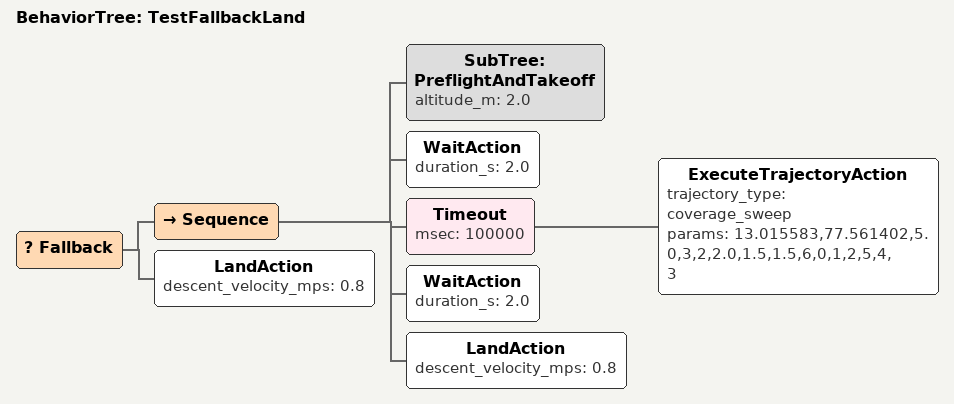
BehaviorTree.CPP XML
<root BTCPP_format="4">

  <include path="subtrees/preflight_and_takeoff.xml"/>

  <BehaviorTree ID="TestFallbackLand">
    <Fallback>
      <Sequence>
        <SubTree ID="PreflightAndTakeoff" altitude_m="2.0"/>
        <WaitAction duration_s="2.0"/>
        <Timeout msec="100000">
          <ExecuteTrajectoryAction
            trajectory_type="coverage_sweep"
            params="13.015583,77.561402,5.0,3,2,2.0,1.5,1.5,6,0,1,2,5,4,3"/>
        </Timeout>
        <WaitAction duration_s="2.0"/>
        <LandAction descent_velocity_mps="0.8"/>
      </Sequence>
      <LandAction descent_velocity_mps="0.8"/>
    </Fallback>
  </BehaviorTree>

</root>
